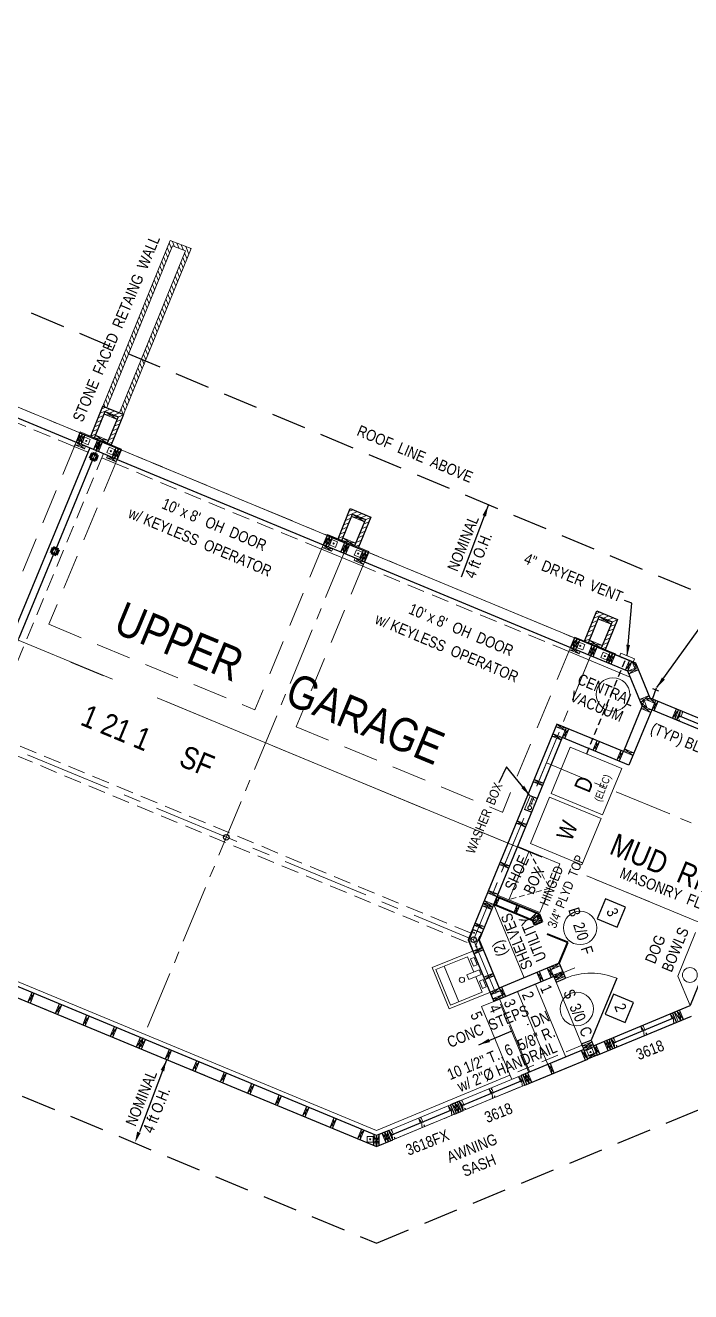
# Model space of a CAD drawing. Header units: inches. Extents: x 2775 to 35798, y 1675 to 10350.
# Drawn here: x 12235 to 12593, y 3777 to 4458 of the extents above; entities that cross this region are included whole.
import ezdxf

# ---------------------------------------------------------------- set-up
doc = ezdxf.new("R2010")
doc.units = ezdxf.units.IN
doc.header["$LTSCALE"] = 0.5
doc.header["$MEASUREMENT"] = 0
doc.linetypes.add('CENTER', pattern=[2, 1.25, -0.25, 0.25, -0.25])
doc.linetypes.add('HIDDEN', pattern=[0.375, 0.25, -0.125])
for name, color, linetype, lineweight in [('APPLIANCES', 7, 'CONTINUOUS', 9), ('BUILT-INS', 6, 'CONTINUOUS', 9), ('CONCRETE', 7, 'CONTINUOUS', 20), ('DOORS', 7, 'CONTINUOUS', 30), ('FOUNDATION', 7, 'CONTINUOUS', 30), ('GRID', 1, 'CENTER', 20), ('INT WALLS', 7, 'CONTINUOUS', 40), ('LAYOUT', 6, 'CONTINUOUS', 9), ('MASONRY', 16, 'HIDDEN', 30), ('MILLWORK', 7, 'CONTINUOUS', 20), ('PLUMBING', 7, 'CONTINUOUS', 20), ('ROOF BEAMS', 3, 'HIDDEN', 30), ('ROOFLINE', 7, 'HIDDEN', 30), ('STAIRS', 7, 'CONTINUOUS', 20), ('WALL FRAMING', 7, 'CONTINUOUS', 30), ('WALLS', 7, 'CONTINUOUS', 30), ('WINDOWS', 5, 'CONTINUOUS', 30)]:
    doc.layers.add(name, color=color, linetype=linetype, lineweight=lineweight)
for name, color, linetype in [('LLFOUND', 7, 'CONTINUOUS'), ('LLMECH_EQUIP', 7, 'CONTINUOUS'), ('LLPLUMBING', 102, 'CONTINUOUS'), ('STEEL', 5, 'CONTINUOUS'), ('TEXT', 7, 'CONTINUOUS')]:
    doc.layers.add(name, color=color, linetype=linetype)
doc.styles.add('ARCHENT', font='technical.ttf', dxfattribs={"height": 6})
doc.styles.add('ARCHENTLTD', font='technical.ttf', dxfattribs={"height": 6})
doc.dimstyles.new('ARCHENTLTD', dxfattribs={"dimtxt": 12, "dimasz": 6, "dimexe": 9, "dimexo": 3, "dimgap": 1, "dimtad": 0, "dimdec": 4, "dimzin": 1, "dimdsep": 46, "dimlunit": 4, "dimtxsty": 'ARCHENT', "dimcen": 6, "dimaunit": 1, "dimadec": 5, "dimazin": 0, "dimtfac": 1, "dimtdec": 4, "dimtofl": 0, "dimtmove": 0, "dimatfit": 3, "dimfxl": 1, "dimfrac": 2, "dimtolj": 1, "dimtzin": 0, "dimarcsym": 0})

msp = doc.modelspace()

# ---------------------------------------------------------------- hatches: boundary and pattern name
at = {"layer": 'MASONRY', "linetype": 'Continuous', "lineweight": 9, "ltscale": 150}
h = msp.add_hatch(dxfattribs=at)
h.set_pattern_fill('ANSI31', color=256, scale=15, angle=67.5, style=0)
h.paths.add_polyline_path([(12314.631, 4339.485), (12321.619, 4336.828), (12297.911, 4278.533), (12300.049, 4277.638), (12324.634, 4338.089), (12313.375, 4342.37), (12288.967, 4282.281), (12291.043, 4281.412)])
h = msp.add_hatch(dxfattribs=at)
h.set_pattern_fill('ANSI31', color=256, scale=15, angle=67.5, style=0)
h.paths.add_polyline_path([(12291.043, 4281.412), (12288.967, 4282.281), (12277.251, 4253.436), (12279.332, 4252.58)])
h.paths.add_polyline_path([(12300.049, 4277.638), (12297.911, 4278.533), (12286.206, 4249.754), (12288.35, 4248.873)])
at = {"layer": 'MASONRY', "lineweight": 9, "ltscale": 75}
h = msp.add_hatch(dxfattribs=at)
h.set_pattern_fill('ANSI31', color=256, scale=15, angle=22.5, style=0)
h.set_pattern_definition([(202.555994, (5325.9972, 16094.8398), (-0.719224, 1.73157207), [])])
h.paths.add_polyline_path([(12272.887, 4236.714), (12270.458, 4236.713), (12277.251, 4253.436), (12288.35, 4248.873), (12281.485, 4232.172), (12279.76, 4233.894), (12285.414, 4247.647), (12278.485, 4250.495)])
h = msp.add_hatch(dxfattribs=at)
h.set_pattern_fill('ANSI31', color=256, scale=15, angle=22.5, style=0)
h.set_pattern_definition([(202.555994, (5459.0248, 16039.7), (-0.719224, 1.73157207), [])])
h.paths.add_polyline_path([(12405.915, 4181.575), (12403.486, 4181.573), (12410.278, 4198.296), (12421.378, 4193.733), (12414.512, 4177.032), (12412.788, 4178.755), (12418.441, 4192.507), (12411.512, 4195.356)])
h = msp.add_hatch(dxfattribs=at)
h.set_pattern_fill('ANSI31', color=256, scale=15, angle=22.5, style=0)
h.set_pattern_definition([(202.555994, (5591.6893, 15984.6607), (-0.719224, 1.73157207), [])])
h.paths.add_polyline_path([(12538.579, 4126.535), (12536.15, 4126.534), (12542.943, 4143.256), (12554.042, 4138.694), (12547.177, 4121.993), (12545.452, 4123.715), (12551.106, 4137.468), (12544.177, 4140.316)])
at = {"layer": 'WALL FRAMING', "lineweight": 9, "ltscale": 150}
for points in [[(12268.596, 4234.684, 1), (12267.971, 4234.684, 1)], [(12281.818, 4229.199, 1), (12281.193, 4229.199, 1)], [(12401.631, 4179.538, 1), (12401.006, 4179.538, 1)], [(12414.846, 4174.061, 1), (12414.221, 4174.061, 1)], [(12534.294, 4124.494, 1), (12533.669, 4124.494, 1)], [(12547.509, 4119.016, 1), (12546.884, 4119.016, 1)], [(12539.343, 3906.371, 1), (12539.585, 3905.795, 1)], [(12421.307, 3859.185, 1), (12420.682, 3859.185, 1)]]:
    msp.add_hatch(color=256, dxfattribs=at).paths.add_polyline_path(points)

# ---------------------------------------------------------------- linework, layer by layer
at = {"layer": 'APPLIANCES', "ltscale": 50}
for p, q in [((12528.536, 4070.101), (12518.252, 4045.137)), ((12556.248, 4058.611), (12545.964, 4033.646)), ((12517.415, 4043.14), (12507.132, 4018.175)), ((12545.128, 4031.65), (12534.844, 4006.685))]:
    msp.add_line(p, q, dxfattribs=at)
at = {"layer": 'APPLIANCES', "linetype": 'Continuous', "lineweight": 20, "ltscale": 40}
msp.add_circle((12551.561, 4098.355), 9, dxfattribs=at)
at = {"layer": 'BUILT-INS', "linetype": 'Continuous', "lineweight": 9, "ltscale": 40}
msp.add_line((12566.506, 4094.22), (12567.31, 4092.178), dxfattribs=at)
at = {"layer": 'BUILT-INS', "linetype": 'Continuous', "ltscale": 10}
for p, q in [((12506.398, 4014.121), (12495.547, 3987.997)), ((12522.989, 4007.263), (12512.182, 3981.12))]:
    msp.add_line(p, q, dxfattribs=at)
at = {"layer": 'BUILT-INS', "linetype": 'Continuous', "lineweight": 9, "ltscale": 25}
for p, q in [((12500.307, 4016.639), (12523.033, 4007.245)), ((12489.501, 3990.496), (12512.226, 3981.102))]:
    msp.add_line(p, q, dxfattribs=at)
at = {"layer": 'BUILT-INS', "linetype": 'HIDDEN', "lineweight": 9, "ltscale": 25}
for p, q in [((12506.398, 4014.121), (12517.585, 3994.192)), ((12517.585, 3994.192), (12495.547, 3987.997))]:
    msp.add_line(p, q, dxfattribs=at)
at = {"layer": 'BUILT-INS', "ltscale": 75}
msp.add_line((12596.013, 3970.297), (12586.514, 3946.888), dxfattribs=at)
at = {"layer": 'BUILT-INS', "linetype": 'Continuous', "lineweight": 9, "ltscale": 0.25}
msp.add_line((12593.051, 3931.083), (12586.514, 3946.888), dxfattribs=at)
at = {"layer": 'BUILT-INS', "ltscale": 50}
msp.add_circle((12592.923, 3947.528), 4, dxfattribs=at)
at = {"layer": 'DOORS', "linetype": 'Continuous', "ltscale": 150}
for p, q in [((12151.889, 4279.906), (12262.743, 4233.957)), ((12284.917, 4224.766), (12395.771, 4178.817)), ((12417.944, 4169.626), (12528.799, 4123.677))]:
    msp.add_line(p, q, dxfattribs=at)
at = {"layer": 'DOORS', "linetype": 'HIDDEN', "lineweight": 9, "ltscale": 150}
for p, q in [((12262.743, 4233.957), (12216.839, 4123.084)), ((12284.917, 4224.766), (12248.193, 4136.068)), ((12395.736, 4178.831), (12359.012, 4090.133)), ((12417.909, 4169.641), (12381.185, 4080.942)), ((12248.193, 4136.068), (12359.012, 4090.133)), ((12528.799, 4123.677), (12492.075, 4034.979)), ((12381.185, 4080.942), (12492.039, 4034.993))]:
    msp.add_line(p, q, dxfattribs=at)
at = {"layer": 'DOORS', "ltscale": 25}
msp.add_line((12553.574, 3945.779), (12539.77, 3912.53), dxfattribs=at)
at = {"layer": 'DOORS', "color": 7, "linetype": 'Continuous', "lineweight": 25, "ltscale": 25, "flags": 128}
for points in [[(12553.79, 3973.196), (12558.317, 3983.95), (12547.562, 3988.476), (12543.036, 3977.722)], [(12558.128, 3922.006), (12562.641, 3932.767), (12551.88, 3937.279), (12547.368, 3926.519)]]:
    msp.add_lwpolyline(points, close=True, dxfattribs=at)
at = {"layer": 'DOORS', "color": 7, "linetype": 'Continuous', "lineweight": 20, "ltscale": 7.5}
for centre in [(12533.891, 3972.841), (12532.097, 3929.277)]:
    msp.add_circle(centre, 9, dxfattribs=at)
at = {"layer": 'DOORS', "lineweight": 9, "ltscale": 75}
msp.add_arc((12539.77, 3912.53), 36, 67.45314, 112.45314, dxfattribs=at)
at = {"layer": 'FOUNDATION', "lineweight": 20, "ltscale": 1.5}
for p, q in [((12279.332, 4252.58), (12314.631, 4339.485)), ((12314.631, 4339.485), (12321.619, 4336.828)), ((12321.619, 4336.828), (12286.206, 4249.754))]:
    msp.add_line(p, q, dxfattribs=at)
at = {"layer": 'FOUNDATION', "lineweight": 20, "ltscale": 50}
for p, q in [((12264.849, 4239.037), (12153.995, 4284.987)), ((12397.877, 4183.898), (12287.023, 4229.847)), ((12530.906, 4128.761), (12420.05, 4174.707))]:
    msp.add_line(p, q, dxfattribs=at)
at = {"layer": 'FOUNDATION', "linetype": 'HIDDEN', "lineweight": 9, "ltscale": 75}
for p, q in [((12261.786, 4231.647), (12150.932, 4277.596)), ((12277.525, 4227.828), (12188.344, 4012.676)), ((12394.814, 4176.507), (12283.959, 4222.456)), ((12527.841, 4121.367), (12416.987, 4167.316)), ((12534.965, 3909.747), (12496.135, 3893.674))]:
    msp.add_line(p, q, dxfattribs=at)
at = {"layer": 'FOUNDATION', "ltscale": 50}
msp.add_line((12270.134, 4230.891), (12179.681, 4012.67), dxfattribs=at)
at = {"layer": 'FOUNDATION', "lineweight": 20, "ltscale": 75}
for p, q in [((12262.743, 4233.957), (12261.786, 4231.647)), ((12262.743, 4233.956), (12261.786, 4231.646)), ((12261.786, 4231.647), (12269.178, 4228.583)), ((12267.824, 4231.85), (12267.25, 4230.464)), ((12283.959, 4222.456), (12276.568, 4225.52)), ((12284.868, 4224.786), (12283.911, 4222.476)), ((12284.917, 4224.766), (12283.959, 4222.456)), ((12395.771, 4178.817), (12394.814, 4176.507)), ((12394.814, 4176.507), (12416.987, 4167.316)), ((12417.944, 4169.626), (12416.987, 4167.316)), ((12528.799, 4123.677), (12527.841, 4121.367)), ((12527.841, 4121.367), (12560.88, 4107.668)), ((12424.336, 3863.954), (12207.754, 3953.728)), ((12496.135, 3893.674), (12424.336, 3863.954))]:
    msp.add_line(p, q, dxfattribs=at)
at = {"layer": 'FOUNDATION', "color": 7, "linetype": 'Continuous', "lineweight": 9, "ltscale": 25}
msp.add_solid([(12297.518, 3862.597), (12294.433, 3857.355), (12295.651, 3863.314)], dxfattribs=at)
at = {"layer": 'GRID', "ltscale": 50}
for p, q in [((12563.928, 4115.071), (12113.349, 4301.836)), ((12298.107, 4225.253), (12287.021, 4229.849)), ((12309.194, 4220.658), (12298.107, 4225.253)), ((12674.481, 3995.888), (12515.801, 4061.567)), ((12476.628, 3966.47), (12506.23, 3895.147)), ((12530.989, 3951.368), (12489.95, 3934.372)), ((12424.335, 3855.296), (12207.76, 3945.066)), ((12593.712, 3925.406), (12424.335, 3855.296))]:
    msp.add_line(p, q, dxfattribs=at)
at = {"layer": 'GRID', "ltscale": 75}
for p, q in [((12273.831, 4229.362), (12145.201, 3919.037)), ((11890.268, 4209.499), (12476.628, 3966.471))]:
    msp.add_line(p, q, dxfattribs=at)
at = {"layer": 'GRID', "linetype": 'CENTER', "lineweight": 20, "ltscale": 50}
for p, q in [((12275.936, 4234.441), (12273.83, 4229.36)), ((12408.964, 4179.303), (12296.608, 3908.239))]:
    msp.add_line(p, q, dxfattribs=at)
at = {"layer": 'GRID', "linetype": 'CENTER', "lineweight": 9, "ltscale": 50}
for p, q in [((12541.647, 4124.308), (12476.628, 3966.47)), ((12541.626, 4124.258), (12476.628, 3966.471))]:
    msp.add_line(p, q, dxfattribs=at)
at = {"layer": 'INT WALLS', "ltscale": 75}
for p, q in [((12508.352, 3976.772), (12487.401, 3985.403)), ((12511.797, 3980.22), (12489.115, 3989.564)), ((12527.277, 3964.966), (12516.191, 3969.561)), ((12522.682, 3953.881), (12527.277, 3964.966))]:
    msp.add_line(p, q, dxfattribs=at)
at = {"layer": 'INT WALLS', "linetype": 'Continuous', "ltscale": 25}
for p, q in [((12508.352, 3976.772), (12509.357, 3974.34)), ((12511.797, 3980.22), (12513.515, 3976.061))]:
    msp.add_line(p, q, dxfattribs=at)
at = {"layer": 'INT WALLS', "ltscale": 50}
msp.add_line((12513.515, 3976.061), (12509.357, 3974.34), dxfattribs=at)
at = {"layer": 'LAYOUT', "color": 6, "linetype": 'CENTER', "lineweight": 5, "ltscale": 250}
for p, q in [((12975.246, 3819.593), (11433.025, 4458.121)), ((14529.67, 3176.013), (12259.807, 4115.808))]:
    msp.add_line(p, q, dxfattribs=at)
at = {"layer": 'LLFOUND', "color": 5, "linetype": 'Continuous'}
for p, q in [((12476.288, 3972.06), (12473.95, 3966.48)), ((12476.281, 3972.044), (12480.88, 3970.164)), ((12480.88, 3970.164), (12479.325, 3966.426)), ((12476.449, 3960.414), (12473.95, 3966.48)), ((12481.026, 3962.3), (12479.325, 3966.426)), ((12476.449, 3960.414), (12481.026, 3962.3))]:
    msp.add_line(p, q, dxfattribs=at)
at = {"layer": 'LLFOUND', "color": 5, "linetype": 'Continuous', "const_width": 0.5}
for points in [[(12476.948, 3969.972, -1), (12476.757, 3970.434, -1)], [(12478.259, 3962.512, -1), (12478.068, 3962.974, -1)]]:
    msp.add_lwpolyline(points, format="xyb", close=True, dxfattribs=at)
at = {"layer": 'LLMECH_EQUIP', "linetype": 'Continuous', "lineweight": 20, "ltscale": 25}
for p, q in [((12554.993, 4118.761), (12555.723, 4120.528)), ((12563.116, 4117.472), (12555.723, 4120.528)), ((12562.386, 4115.705), (12563.116, 4117.472))]:
    msp.add_line(p, q, dxfattribs=at)
at = {"layer": 'LLMECH_EQUIP', "linetype": 'HIDDEN', "ltscale": 30}
msp.add_line((12537.416, 4066.419), (12558.419, 4117.281), dxfattribs=at)
at = {"layer": 'LLPLUMBING', "color": 5, "linetype": 'Continuous', "lineweight": 30, "ltscale": 25}
for p, q in [((12572.776, 4095.865), (12574.983, 4101.928)), ((12576.158, 4100.136), (12573.084, 4101.436))]:
    msp.add_line(p, q, dxfattribs=at)
at = {"layer": 'LLPLUMBING', "color": 5, "linetype": 'Continuous', "lineweight": 20, "ltscale": 175}
msp.add_line((12507.039, 4043.934), (12504.034, 4036.512), dxfattribs=at)
at = {"layer": 'LLPLUMBING', "color": 5, "linetype": 'Continuous', "lineweight": 9, "ltscale": 175}
for p, q in [((12508.663, 4039.43), (12506.809, 4040.178)), ((12508.111, 4040.731), (12507.362, 4038.877)), ((12509.511, 4041.587), (12507.657, 4042.336)), ((12508.958, 4042.889), (12508.209, 4041.034))]:
    msp.add_line(p, q, dxfattribs=at)
at = {"layer": 'LLPLUMBING', "color": 5, "linetype": 'Continuous', "ltscale": 175}
for p, q in [((12510.789, 4042.384), (12507.039, 4043.934)), ((12507.733, 4034.991), (12504.036, 4036.519))]:
    msp.add_line(p, q, dxfattribs=at)
at = {"layer": 'LLPLUMBING', "color": 5, "linetype": 'Continuous', "lineweight": 9, "ltscale": 175}
msp.add_circle((12506.764, 4037.471), 1, dxfattribs=at)
at = {"layer": 'MASONRY', "linetype": 'Continuous', "lineweight": 20, "ltscale": 1.5}
for p, q in [((12277.251, 4253.436), (12313.375, 4342.37)), ((12324.634, 4338.089), (12288.35, 4248.873)), ((12313.375, 4342.37), (12324.634, 4338.089))]:
    msp.add_line(p, q, dxfattribs=at)
at = {"layer": 'MASONRY', "linetype": 'Continuous', "lineweight": 30, "ltscale": 1.5}
for p, q in [((12270.646, 4237.175), (12277.251, 4253.436)), ((12277.251, 4253.436), (12288.35, 4248.873)), ((12288.35, 4248.873), (12281.664, 4232.608)), ((12403.674, 4182.036), (12410.278, 4198.296)), ((12410.278, 4198.296), (12421.378, 4193.733)), ((12421.378, 4193.733), (12414.692, 4177.469)), ((12536.336, 4126.992), (12542.943, 4143.257)), ((12542.943, 4143.256), (12554.042, 4138.694)), ((12554.042, 4138.694), (12547.355, 4122.425))]:
    msp.add_line(p, q, dxfattribs=at)
at = {"layer": 'MILLWORK', "ltscale": 75}
for p, q in [((12556.248, 4058.611), (12528.536, 4070.101)), ((12545.964, 4033.646), (12518.252, 4045.137)), ((12545.128, 4031.65), (12517.415, 4043.14)), ((12534.844, 4006.685), (12507.132, 4018.175))]:
    msp.add_line(p, q, dxfattribs=at)
at = {"layer": 'MILLWORK', "ltscale": 50}
msp.add_line((12487.401, 3985.403), (12503.739, 3946.04), dxfattribs=at)
at = {"layer": 'PLUMBING', "linetype": 'Continuous', "lineweight": 9, "ltscale": 0.25}
for p, q in [((12557.204, 4067.713), (12537.376, 4075.918)), ((12454.335, 3951.537), (12476.614, 3960.588)), ((12456.34, 3950.448), (12473.362, 3957.363)), ((12473.362, 3957.363), (12476.714, 3949.113)), ((12463.386, 3929.258), (12454.335, 3951.537)), ((12464.101, 3931.344), (12456.34, 3950.448)), ((12468.601, 3933.172), (12460.84, 3952.276)), ((12477.756, 3946.549), (12481.123, 3938.259)), ((12463.386, 3929.258), (12485.665, 3938.309)), ((12481.123, 3938.259), (12464.101, 3931.344))]:
    msp.add_line(p, q, dxfattribs=at)
at = {"layer": 'PLUMBING', "lineweight": 9, "ltscale": 12}
for points in [[(12474.908, 3956.208), (12476.897, 3957.016), (12478.514, 3953.037), (12476.524, 3952.229)], [(12472.96, 3947.691), (12479.591, 3950.385), (12480.669, 3947.733), (12474.038, 3945.039)], [(12479.757, 3944.272), (12481.746, 3945.08), (12483.362, 3941.102), (12481.373, 3940.294)]]:
    msp.add_lwpolyline(points, close=True, dxfattribs=at)
at = {"layer": 'PLUMBING', "linetype": 'Continuous', "lineweight": 9, "ltscale": 0.25}
msp.add_circle((12470.317, 3944.941), 1.431, dxfattribs=at)
at = {"layer": 'ROOF BEAMS', "lineweight": 20, "ltscale": 75}
for p, q in [((12076.822, 4135.155), (12479.756, 3968.157)), ((12074.723, 4130.071), (12477.651, 3963.076)), ((12479.756, 3968.157), (12477.647, 3963.066))]:
    msp.add_line(p, q, dxfattribs=at)
at = {"layer": 'ROOFLINE', "linetype": 'HIDDEN', "ltscale": 150}
for p, q in [((12593.363, 4154.73), (12115.854, 4354.821)), ((12207.795, 3893.091), (12424.317, 3803.342)), ((12424.317, 3803.342), (12597.86, 3875.143))]:
    msp.add_line(p, q, dxfattribs=at)
at = {"layer": 'STAIRS', "color": 7, "linetype": 'Continuous', "ltscale": 25}
for p, q in [((12509.976, 3942.657), (12526.202, 3903.394)), ((12500.272, 3938.646), (12516.5, 3899.379)), ((12480.864, 3930.626), (12497.096, 3891.347)), ((12490.571, 3934.63), (12506.798, 3895.363))]:
    msp.add_line(p, q, dxfattribs=at)
at = {"layer": 'STAIRS', "color": 7, "lineweight": 20, "ltscale": 75}
msp.add_line((12520.943, 3943.688), (12534.713, 3910.426), dxfattribs=at)
at = {"layer": 'STAIRS', "color": 7, "linetype": 'Continuous', "ltscale": 50}
msp.add_line((12487.408, 3933.324), (12480.864, 3930.626), dxfattribs=at)
at = {"layer": 'STEEL', "color": 5, "lineweight": 25, "ltscale": 150}
for p, q in [((12252.006, 4176.711), (12271.816, 4224.746)), ((12232.181, 4128.882), (12250.858, 4173.939))]:
    msp.add_line(p, q, dxfattribs=at)
at = {"layer": 'STEEL', "linetype": 'Continuous', "lineweight": 60, "ltscale": 90}
for p, q in [((12271.549, 4228.09), (12270.425, 4225.308)), ((12271.549, 4228.09), (12270.425, 4225.308)), ((12270.425, 4225.308), (12273.207, 4224.184)), ((12270.425, 4225.308), (12273.207, 4224.184)), ((12274.33, 4226.966), (12271.549, 4228.09)), ((12274.33, 4226.966), (12271.549, 4228.09)), ((12273.207, 4224.184), (12274.33, 4226.966)), ((12273.207, 4224.184), (12274.33, 4226.966)), ((12250.463, 4177.334), (12249.339, 4174.553)), ((12250.463, 4177.334), (12249.339, 4174.553)), ((12249.339, 4174.553), (12252.12, 4173.429)), ((12249.339, 4174.553), (12252.12, 4173.429)), ((12253.244, 4176.211), (12250.463, 4177.334)), ((12253.244, 4176.211), (12250.463, 4177.334)), ((12252.12, 4173.429), (12253.244, 4176.211)), ((12252.12, 4173.429), (12253.244, 4176.211))]:
    msp.add_line(p, q, dxfattribs=at)
at = {"layer": 'STEEL', "lineweight": 30, "ltscale": 75}
for centre in [(12343.582, 4021.568), (12476.628, 3966.47)]:
    msp.add_circle(centre, 1.5, dxfattribs=at)
at = {"layer": 'WALL FRAMING', "lineweight": 20, "ltscale": 1.5}
for p, q in [((12277.914, 4249.107), (12284.843, 4246.259)), ((12273.223, 4237.747), (12280.151, 4234.898)), ((12410.942, 4193.968), (12417.871, 4191.12)), ((12406.251, 4182.608), (12413.179, 4179.759)), ((12543.605, 4138.924), (12550.533, 4136.076)), ((12538.913, 4127.563), (12545.842, 4124.715))]:
    msp.add_line(p, q, dxfattribs=at)
at = {"layer": 'WALL FRAMING', "lineweight": 9, "ltscale": 150}
for p, q in [((12277.92, 4249.105), (12285.413, 4247.646)), ((12284.843, 4246.259), (12278.484, 4250.494)), ((12266.235, 4238.462), (12262.743, 4233.956)), ((12264.849, 4239.036), (12264.129, 4233.381)), ((12264.129, 4233.381), (12267.62, 4237.888)), ((12265.514, 4232.807), (12266.235, 4238.462)), ((12280.151, 4234.898), (12272.652, 4236.359)), ((12273.228, 4237.744), (12279.581, 4233.511)), ((12274.242, 4235.275), (12273.525, 4229.619)), ((12262.169, 4232.57), (12267.824, 4231.85)), ((12262.743, 4233.956), (12267.25, 4230.464)), ((12272.139, 4230.193), (12275.628, 4234.701)), ((12273.522, 4229.467), (12277.011, 4233.975)), ((12275.625, 4234.549), (12274.908, 4228.894)), ((12285.637, 4230.42), (12282.145, 4225.914)), ((12284.251, 4230.994), (12283.531, 4225.339)), ((12283.531, 4225.339), (12287.022, 4229.846)), ((12284.916, 4224.765), (12285.637, 4230.42)), ((12279.213, 4225.506), (12284.868, 4224.786)), ((12279.787, 4226.892), (12284.294, 4223.4)), ((12417.871, 4191.12), (12411.512, 4195.356)), ((12410.948, 4193.966), (12418.441, 4192.507)), ((12399.263, 4183.323), (12395.771, 4178.817)), ((12397.877, 4183.898), (12397.157, 4178.242)), ((12397.157, 4178.242), (12400.648, 4182.749)), ((12398.542, 4177.668), (12399.263, 4183.323)), ((12413.179, 4179.759), (12405.68, 4181.22)), ((12406.256, 4182.605), (12412.609, 4178.372)), ((12400.803, 4176.731), (12395.148, 4177.451)), ((12400.229, 4175.345), (12395.723, 4178.837)), ((12405.052, 4174.927), (12408.542, 4179.436)), ((12407.156, 4180.009), (12406.438, 4174.354)), ((12406.546, 4174.492), (12410.036, 4179)), ((12408.65, 4179.574), (12407.932, 4173.918)), ((12418.665, 4175.281), (12415.173, 4170.775)), ((12417.279, 4175.855), (12416.559, 4170.2)), ((12416.559, 4170.2), (12420.05, 4174.707)), ((12417.944, 4169.626), (12418.665, 4175.281)), ((12412.289, 4170.346), (12417.944, 4169.626)), ((12412.863, 4171.732), (12417.37, 4168.24)), ((12550.533, 4136.076), (12544.175, 4140.311)), ((12543.61, 4138.922), (12551.104, 4137.463)), ((12528.779, 4123.629), (12532.282, 4128.187)), ((12530.885, 4128.71), (12530.165, 4123.055)), ((12530.165, 4123.055), (12533.674, 4127.599)), ((12531.55, 4122.481), (12532.282, 4128.187)), ((12545.842, 4124.715), (12538.343, 4126.176)), ((12538.919, 4127.561), (12545.271, 4123.328)), ((12533.879, 4121.571), (12528.224, 4122.291)), ((12533.305, 4120.185), (12528.799, 4123.677)), ((12538.168, 4119.771), (12541.657, 4124.279)), ((12540.272, 4124.852), (12539.554, 4119.197)), ((12539.581, 4119.197), (12543.07, 4123.705)), ((12541.684, 4124.278), (12540.967, 4118.623)), ((12551.327, 4120.237), (12547.835, 4115.73)), ((12549.941, 4120.811), (12549.221, 4115.156)), ((12549.221, 4115.156), (12552.713, 4119.662)), ((12550.607, 4114.582), (12551.327, 4120.237)), ((12558.207, 4111.415), (12561.696, 4115.923)), ((12560.31, 4116.497), (12559.593, 4110.841)), ((12560.188, 4109.5), (12564.691, 4112.996)), ((12564.69, 4112.997), (12561.845, 4115.934)), ((12563.807, 4115.12), (12563.305, 4112.421)), ((12565.266, 4111.611), (12559.612, 4110.886)), ((12571.571, 4096.363), (12565.917, 4095.638)), ((12566.493, 4094.253), (12570.996, 4097.749)), ((12566.506, 4094.22), (12569.974, 4091.075)), ((12567.31, 4092.178), (12571.807, 4088.692)), ((12567.348, 4092.179), (12568.408, 4095.049)), ((12569.669, 4095.535), (12574.527, 4095.141)), ((12573.956, 4093.762), (12571.571, 4096.363)), ((12575.913, 4094.568), (12572.424, 4090.06)), ((12573.81, 4089.487), (12574.527, 4095.141)), ((12572.383, 4090.077), (12566.736, 4090.792)), ((12586.887, 4089.985), (12583.398, 4085.478)), ((12584.784, 4084.904), (12585.501, 4090.559)), ((12526.483, 4080.282), (12520.836, 4080.996)), ((12521.41, 4082.382), (12525.907, 4078.897)), ((12524.308, 4075.214), (12527.806, 4079.745)), ((12526.421, 4080.318), (12525.693, 4074.64)), ((12524.407, 4075.173), (12518.76, 4075.888)), ((12519.334, 4077.273), (12523.831, 4073.788)), ((12544.283, 4072.884), (12540.795, 4068.377)), ((12542.18, 4067.804), (12542.897, 4073.458)), ((12557.204, 4067.713), (12553.715, 4063.205)), ((12555.101, 4062.632), (12555.818, 4068.286)), ((12562.851, 4066.998), (12557.204, 4067.713)), ((12557.777, 4069.098), (12562.275, 4065.613)), ((12514.352, 4050.617), (12508.705, 4051.332)), ((12509.279, 4052.718), (12513.776, 4049.232)), ((12505.169, 4028.357), (12499.522, 4029.071)), ((12500.096, 4030.457), (12504.593, 4026.972)), ((12495.989, 4006.274), (12490.342, 4006.988)), ((12490.916, 4008.374), (12495.413, 4004.889)), ((12489.746, 3990.917), (12484.099, 3991.632)), ((12484.673, 3993.018), (12489.17, 3989.533)), ((12486.802, 3984.036), (12481.155, 3984.75)), ((12481.729, 3986.136), (12486.226, 3982.651)), ((12487.401, 3985.403), (12481.754, 3986.117)), ((12482.328, 3987.503), (12486.825, 3984.018)), ((12487.426, 3985.402), (12490.533, 3988.986)), ((12489.147, 3989.559), (12488.812, 3984.828)), ((12498.167, 3980.969), (12501.274, 3984.553)), ((12499.888, 3985.127), (12499.553, 3980.395)), ((12513.133, 3976.986), (12508.403, 3976.652)), ((12508.975, 3975.265), (12512.56, 3978.372)), ((12482.343, 3973.526), (12476.696, 3974.241)), ((12477.27, 3975.627), (12481.767, 3972.141)), ((12482.157, 3961.012), (12476.502, 3960.295)), ((12477.024, 3959.029), (12481.531, 3962.517)), ((12512.792, 3943.858), (12512.082, 3949.485)), ((12516.202, 3951.162), (12519.694, 3946.659)), ((12523.246, 3952.491), (12517.591, 3951.775)), ((12518.308, 3946.084), (12517.598, 3951.71)), ((12518.165, 3950.389), (12522.673, 3953.877)), ((12519.979, 3946.005), (12524.487, 3949.494)), ((12487.911, 3947.082), (12482.256, 3946.366)), ((12482.777, 3945.099), (12487.285, 3948.587)), ((12510.686, 3948.936), (12514.177, 3944.433)), ((12525.061, 3948.108), (12519.406, 3947.391)), ((12525.633, 3946.723), (12519.978, 3946.007)), ((12520.552, 3944.621), (12525.059, 3948.109)), ((12236.79, 3933.034), (12240.28, 3937.542)), ((12238.894, 3938.116), (12238.176, 3932.46)), ((12491.033, 3938.946), (12485.378, 3938.23)), ((12485.9, 3936.963), (12490.408, 3940.452)), ((12492.463, 3935.492), (12486.808, 3934.776)), ((12487.381, 3933.39), (12491.889, 3936.878)), ((12490.395, 3940.475), (12493.886, 3935.972)), ((12492.501, 3935.397), (12491.791, 3941.024)), ((12251.571, 3926.907), (12255.06, 3931.416)), ((12253.674, 3931.989), (12252.957, 3926.334)), ((12588.057, 3923.106), (12587.34, 3928.761)), ((12266.351, 3920.781), (12269.841, 3925.289)), ((12268.455, 3925.863), (12267.737, 3920.207)), ((12584.571, 3927.607), (12588.06, 3923.099)), ((12585.954, 3928.187), (12589.443, 3923.68)), ((12281.132, 3914.655), (12284.621, 3919.163)), ((12283.235, 3919.736), (12282.518, 3914.081)), ((12295.16, 3908.825), (12298.649, 3913.334)), ((12297.263, 3913.907), (12296.546, 3908.252)), ((12296.591, 3908.165), (12300.08, 3912.673)), ((12298.694, 3913.247), (12297.977, 3907.591)), ((12540.722, 3910.219), (12535.067, 3909.502)), ((12535.641, 3908.116), (12540.149, 3911.605)), ((12541.296, 3908.833), (12535.641, 3908.116)), ((12536.214, 3906.73), (12540.722, 3910.219)), ((12540.989, 3909.575), (12544.478, 3905.068)), ((12543.092, 3904.494), (12542.375, 3910.149)), ((12546.686, 3911.932), (12550.175, 3907.425)), ((12549.458, 3913.079), (12548.072, 3912.506)), ((12548.789, 3906.851), (12548.072, 3912.506)), ((12548.072, 3912.506), (12551.561, 3907.998)), ((12550.175, 3907.425), (12549.458, 3913.079)), ((12310.693, 3902.402), (12314.183, 3906.91)), ((12312.797, 3907.484), (12312.079, 3901.828)), ((12327.577, 3901.357), (12326.86, 3895.702)), ((12534.534, 3906.865), (12538.024, 3902.358)), ((12536.638, 3901.784), (12535.92, 3907.439)), ((12543.076, 3904.522), (12537.421, 3903.806)), ((12537.995, 3902.42), (12542.503, 3905.908)), ((12325.474, 3896.275), (12328.963, 3900.783)), ((12340.255, 3890.149), (12343.744, 3894.657)), ((12342.358, 3895.231), (12341.641, 3889.575)), ((12506.527, 3889.318), (12505.81, 3894.973)), ((12516.486, 3899.397), (12519.977, 3894.894)), ((12518.592, 3894.319), (12517.882, 3899.946)), ((12355.035, 3884.022), (12358.525, 3888.531)), ((12357.139, 3889.104), (12356.421, 3883.449)), ((12503.038, 3893.825), (12506.527, 3889.318)), ((12505.141, 3888.744), (12504.424, 3894.399)), ((12504.424, 3894.399), (12507.913, 3889.892)), ((12369.816, 3877.896), (12373.305, 3882.404)), ((12371.919, 3882.978), (12371.202, 3877.322)), ((12384.597, 3871.769), (12388.086, 3876.278)), ((12386.7, 3876.851), (12385.982, 3871.196)), ((12465.157, 3878.139), (12468.647, 3873.631)), ((12466.541, 3878.719), (12470.03, 3874.211)), ((12467.261, 3873.058), (12466.543, 3878.712)), ((12468.644, 3873.638), (12467.927, 3879.292)), ((12399.377, 3865.643), (12402.867, 3870.151)), ((12401.481, 3870.725), (12400.763, 3865.069)), ((12414.158, 3859.517), (12417.647, 3864.025)), ((12416.261, 3864.599), (12415.544, 3858.943)), ((12422.836, 3855.923), (12424.348, 3861.244)), ((12424.335, 3855.296), (12422.85, 3861.865)), ((12425.85, 3861.864), (12424.335, 3855.296)), ((12424.348, 3861.244), (12425.836, 3855.916)), ((12427.272, 3862.464), (12430.761, 3857.956)), ((12430.044, 3863.611), (12428.658, 3863.038)), ((12429.375, 3857.383), (12428.658, 3863.038)), ((12428.658, 3863.038), (12432.147, 3858.53)), ((12430.761, 3857.956), (12430.044, 3863.611))]:
    msp.add_line(p, q, dxfattribs=at)
at = {"layer": 'WALL FRAMING', "lineweight": 20, "ltscale": 75}
for p, q in [((12266.235, 4238.462), (12264.129, 4233.381)), ((12265.041, 4239.498), (12287.214, 4230.308)), ((12267.62, 4237.888), (12265.514, 4232.807)), ((12274.245, 4235.282), (12272.139, 4230.193)), ((12262.169, 4232.57), (12267.25, 4230.464)), ((12275.628, 4234.556), (12273.522, 4229.467)), ((12275.631, 4234.708), (12273.525, 4229.619)), ((12277.014, 4233.982), (12274.908, 4228.894)), ((12284.251, 4230.994), (12282.145, 4225.914)), ((12285.637, 4230.42), (12283.531, 4225.339)), ((12279.213, 4225.506), (12284.294, 4223.4)), ((12399.263, 4183.323), (12397.157, 4178.242)), ((12398.068, 4184.359), (12420.242, 4175.169)), ((12400.648, 4182.749), (12398.542, 4177.668)), ((12400.229, 4175.345), (12395.148, 4177.451)), ((12407.158, 4180.016), (12405.052, 4174.927)), ((12408.544, 4179.442), (12406.438, 4174.354)), ((12408.652, 4179.58), (12406.546, 4174.492)), ((12410.038, 4179.007), (12407.932, 4173.918)), ((12417.279, 4175.855), (12415.173, 4170.775)), ((12418.665, 4175.281), (12416.559, 4170.2)), ((12412.289, 4170.346), (12417.37, 4168.24)), ((12532.282, 4128.187), (12530.165, 4123.055)), ((12531.076, 4129.172), (12552.904, 4120.124)), ((12533.674, 4127.599), (12531.55, 4122.481)), ((12533.305, 4120.185), (12528.224, 4122.291)), ((12540.274, 4124.859), (12538.168, 4119.771)), ((12541.631, 4124.203), (12539.525, 4119.114)), ((12541.717, 4124.367), (12539.611, 4119.279)), ((12543.073, 4123.711), (12540.967, 4118.623)), ((12549.941, 4120.811), (12547.835, 4115.73)), ((12551.327, 4120.237), (12549.221, 4115.156)), ((12552.71, 4119.656), (12550.604, 4114.567)), ((12560.313, 4116.503), (12558.207, 4111.415)), ((12561.699, 4115.93), (12559.593, 4110.841)), ((12559.611, 4110.885), (12564.69, 4112.996)), ((12563.305, 4112.42), (12561.845, 4115.934)), ((12564.69, 4112.996), (12563.807, 4115.12)), ((12560.187, 4109.5), (12565.266, 4111.611)), ((12565.916, 4095.638), (12570.995, 4097.748)), ((12566.492, 4094.253), (12571.571, 4096.363)), ((12572.424, 4090.06), (12574.527, 4095.141)), ((12573.81, 4089.487), (12575.913, 4094.568)), ((12583.398, 4085.478), (12585.501, 4090.559)), ((12584.784, 4084.904), (12586.887, 4089.985)), ((12526.423, 4080.325), (12524.308, 4075.214)), ((12527.809, 4079.751), (12525.693, 4074.64)), ((12540.795, 4068.377), (12542.897, 4073.458)), ((12542.18, 4067.804), (12544.283, 4072.884)), ((12553.715, 4063.205), (12555.818, 4068.286)), ((12555.101, 4062.632), (12557.204, 4067.713)), ((12518.698, 4061.378), (12516.647, 4056.423)), ((12490.464, 3989.03), (12488.74, 3984.865)), ((12499.888, 3985.126), (12498.164, 3980.961)), ((12501.205, 3984.597), (12499.481, 3980.433)), ((12512.56, 3978.372), (12508.402, 3976.651)), ((12513.133, 3976.986), (12508.975, 3975.265)), ((12476.449, 3960.414), (12481.531, 3962.517)), ((12477.048, 3958.969), (12482.13, 3961.072)), ((12517.591, 3951.774), (12522.673, 3953.877)), ((12518.163, 3950.39), (12523.245, 3952.492)), ((12519.405, 3947.391), (12524.487, 3949.494)), ((12482.203, 3946.485), (12487.285, 3948.587)), ((12482.801, 3945.039), (12487.884, 3947.142)), ((12519.977, 3946.006), (12525.059, 3948.109)), ((12520.551, 3944.62), (12525.633, 3946.723)), ((12238.896, 3938.122), (12236.79, 3933.034)), ((12240.282, 3937.549), (12238.176, 3932.46)), ((12485.325, 3938.349), (12490.408, 3940.452)), ((12485.924, 3936.903), (12491.006, 3939.006)), ((12486.807, 3934.775), (12491.889, 3936.878)), ((12487.405, 3933.33), (12492.488, 3935.432)), ((12253.677, 3931.996), (12251.571, 3926.907)), ((12255.063, 3931.422), (12252.957, 3926.334)), ((12589.444, 3923.678), (12587.34, 3928.76)), ((12268.458, 3925.87), (12266.351, 3920.781)), ((12269.844, 3925.296), (12267.737, 3920.207)), ((12586.672, 3922.53), (12584.568, 3927.613)), ((12588.058, 3923.104), (12585.954, 3928.186)), ((12283.238, 3919.743), (12281.132, 3914.655)), ((12284.624, 3919.169), (12282.518, 3914.081)), ((12297.266, 3913.914), (12295.16, 3908.825)), ((12298.652, 3913.34), (12296.546, 3908.252)), ((12298.697, 3913.254), (12296.591, 3908.165)), ((12300.083, 3912.68), (12297.977, 3907.591)), ((12535.065, 3909.504), (12540.152, 3911.606)), ((12535.638, 3908.118), (12540.725, 3910.22)), ((12536.211, 3906.732), (12541.298, 3908.834)), ((12544.478, 3905.066), (12542.375, 3910.149)), ((12548.789, 3906.849), (12546.686, 3911.932)), ((12550.175, 3907.423), (12548.072, 3912.506)), ((12551.561, 3907.997), (12549.458, 3913.079)), ((12312.8, 3907.49), (12310.693, 3902.402)), ((12314.185, 3906.917), (12312.079, 3901.828)), ((12327.58, 3901.364), (12325.474, 3896.275)), ((12536.639, 3901.78), (12534.535, 3906.863)), ((12537.419, 3903.807), (12542.506, 3905.909)), ((12537.992, 3902.421), (12543.079, 3904.523)), ((12328.966, 3900.79), (12326.86, 3895.702)), ((12342.361, 3895.237), (12340.255, 3890.149)), ((12343.747, 3894.664), (12341.641, 3889.575)), ((12507.914, 3889.89), (12505.81, 3894.973)), ((12357.141, 3889.111), (12355.035, 3884.022)), ((12358.527, 3888.537), (12356.421, 3883.449)), ((12505.142, 3888.743), (12503.038, 3893.825)), ((12506.528, 3889.316), (12504.424, 3894.399)), ((12371.922, 3882.984), (12369.816, 3877.896)), ((12373.308, 3882.411), (12371.202, 3877.322)), ((12386.703, 3876.858), (12384.597, 3871.769)), ((12388.089, 3876.284), (12385.982, 3871.196)), ((12467.259, 3873.062), (12465.155, 3878.145)), ((12468.645, 3873.636), (12466.541, 3878.718)), ((12470.031, 3874.209), (12467.927, 3879.292)), ((12401.483, 3870.732), (12399.377, 3865.643)), ((12402.869, 3870.158), (12400.763, 3865.069)), ((12416.264, 3864.605), (12414.158, 3859.517)), ((12417.65, 3864.031), (12415.544, 3858.943)), ((12429.376, 3857.381), (12427.272, 3862.464)), ((12430.762, 3857.955), (12428.658, 3863.038)), ((12432.148, 3858.529), (12430.044, 3863.611))]:
    msp.add_line(p, q, dxfattribs=at)
at = {"layer": 'WALL FRAMING', "lineweight": 20, "ltscale": 150}
for p, q in [((12265.041, 4239.498), (12264.849, 4239.037)), ((12262.169, 4232.57), (12262.743, 4233.956)), ((12287.214, 4230.308), (12287.023, 4229.847)), ((12279.213, 4225.506), (12279.787, 4226.892)), ((12398.068, 4184.359), (12397.877, 4183.899)), ((12400.229, 4175.345), (12400.803, 4176.731)), ((12420.242, 4175.169), (12420.051, 4174.708)), ((12412.289, 4170.346), (12412.863, 4171.732)), ((12531.078, 4129.177), (12530.887, 4128.716)), ((12533.305, 4120.185), (12533.879, 4121.571)), ((12552.904, 4120.124), (12552.713, 4119.664)), ((12422.836, 3855.923), (12422.85, 3861.871)), ((12424.335, 3855.296), (12424.348, 3861.244)), ((12425.836, 3855.916), (12425.85, 3861.864))]:
    msp.add_line(p, q, dxfattribs=at)
at = {"layer": 'WALL FRAMING', "color": 9, "linetype": 'Continuous', "lineweight": 5, "ltscale": 150}
for p, q in [((12266.182, 4233.86), (12267.38, 4236.747)), ((12270.399, 4235.494), (12267.178, 4236.828)), ((12269.242, 4232.591), (12270.399, 4235.494)), ((12269.242, 4232.591), (12265.985, 4233.942)), ((12279.357, 4228.398), (12280.594, 4231.268)), ((12279.357, 4228.398), (12282.616, 4227.049)), ((12280.594, 4231.268), (12283.814, 4229.933)), ((12282.418, 4227.131), (12283.614, 4230.018)), ((12399.21, 4178.721), (12400.408, 4181.608)), ((12403.427, 4180.355), (12400.206, 4181.69)), ((12402.27, 4177.452), (12399.013, 4178.803)), ((12402.27, 4177.452), (12403.427, 4180.355)), ((12412.385, 4173.259), (12413.622, 4176.129)), ((12413.622, 4176.129), (12416.842, 4174.794)), ((12415.446, 4171.992), (12416.642, 4174.879)), ((12412.385, 4173.259), (12415.644, 4171.91)), ((12532.218, 4123.534), (12533.416, 4126.42)), ((12536.435, 4125.168), (12533.214, 4126.502)), ((12535.278, 4122.264), (12532.021, 4123.616)), ((12535.278, 4122.264), (12536.435, 4125.168)), ((12545.048, 4118.215), (12546.284, 4121.085)), ((12546.284, 4121.085), (12549.505, 4119.749)), ((12548.109, 4116.947), (12549.304, 4119.835)), ((12545.048, 4118.215), (12548.306, 4116.866)), ((12537.393, 3906.989), (12540.276, 3908.193)), ((12541.536, 3905.177), (12540.19, 3908.394)), ((12538.67, 3903.932), (12537.31, 3907.186)), ((12538.67, 3903.932), (12541.536, 3905.177)), ((12419.32, 3860.752), (12422.846, 3860.743)), ((12419.32, 3860.752), (12419.356, 3857.627)), ((12422.632, 3860.744), (12422.625, 3857.619)), ((12419.356, 3857.627), (12422.843, 3857.62))]:
    msp.add_line(p, q, dxfattribs=at)
at = {"layer": 'WALL FRAMING', "color": 7, "lineweight": 20, "ltscale": 75}
for p, q in [((12572.383, 4090.077), (12567.31, 4092.178)), ((12573.956, 4093.762), (12569.669, 4095.535)), ((12571.815, 4088.698), (12566.741, 4090.798)), ((12525.915, 4078.902), (12520.842, 4081.003)), ((12523.839, 4073.793), (12518.765, 4075.894)), ((12524.407, 4075.173), (12519.334, 4077.273)), ((12562.282, 4065.618), (12557.209, 4067.719)), ((12562.851, 4066.998), (12557.777, 4069.098)), ((12513.783, 4049.238), (12508.71, 4051.338)), ((12514.352, 4050.617), (12509.279, 4052.718)), ((12504.601, 4026.977), (12499.527, 4029.078)), ((12505.169, 4028.357), (12500.096, 4030.457)), ((12495.42, 4004.894), (12490.347, 4006.995)), ((12495.989, 4006.274), (12490.916, 4008.374)), ((12489.177, 3989.538), (12484.104, 3991.638)), ((12489.746, 3990.917), (12484.673, 3993.018)), ((12486.233, 3982.656), (12481.16, 3984.757)), ((12486.833, 3984.023), (12481.759, 3986.124)), ((12487.401, 3985.403), (12482.328, 3987.503)), ((12481.774, 3972.146), (12476.701, 3974.247)), ((12482.343, 3973.526), (12477.27, 3975.627))]:
    msp.add_line(p, q, dxfattribs=at)
at = {"layer": 'WALL FRAMING', "linetype": 'Continuous', "lineweight": 9, "ltscale": 40}
msp.add_line((12568.408, 4095.049), (12569.974, 4091.075), dxfattribs=at)
at = {"layer": 'WALL FRAMING', "linetype": 'HIDDEN', "lineweight": 9, "ltscale": 25}
for p, q in [((12585.728, 4084.569), (12589.205, 4089.049)), ((12587.812, 4089.605), (12587.114, 4083.995)), ((12582.248, 3926.682), (12585.74, 3922.179)), ((12584.354, 3921.604), (12583.645, 3927.23)), ((12566.319, 3920.056), (12569.811, 3915.553)), ((12568.425, 3914.979), (12567.715, 3920.605)), ((12550.382, 3913.46), (12553.874, 3908.957)), ((12552.488, 3908.382), (12551.779, 3914.008)), ((12500.724, 3892.879), (12504.215, 3888.376)), ((12502.83, 3887.802), (12502.12, 3893.428)), ((12484.772, 3886.29), (12488.263, 3881.787)), ((12486.878, 3881.213), (12486.168, 3886.839)), ((12462.835, 3877.213), (12466.326, 3872.71)), ((12464.941, 3872.136), (12464.231, 3877.762)), ((12468.851, 3879.674), (12472.342, 3875.171)), ((12470.957, 3874.597), (12470.247, 3880.223)), ((12446.906, 3870.588), (12450.397, 3866.085)), ((12449.012, 3865.51), (12448.302, 3871.137)), ((12430.969, 3863.991), (12434.46, 3859.488)), ((12433.075, 3858.914), (12432.365, 3864.54))]:
    msp.add_line(p, q, dxfattribs=at)
at = {"layer": 'WALL FRAMING', "linetype": 'HIDDEN', "lineweight": 20, "ltscale": 25}
for p, q in [((12589.206, 4089.05), (12587.104, 4083.971)), ((12582.258, 3926.657), (12584.364, 3921.58)), ((12566.329, 3920.032), (12568.435, 3914.954)), ((12567.715, 3920.606), (12569.821, 3915.529)), ((12551.778, 3914.01), (12553.884, 3908.932)), ((12500.734, 3892.855), (12502.84, 3887.777)), ((12484.782, 3886.266), (12486.888, 3881.188)), ((12486.168, 3886.841), (12488.273, 3881.763)), ((12462.845, 3877.189), (12464.951, 3872.111)), ((12470.247, 3880.225), (12472.352, 3875.147)), ((12446.916, 3870.564), (12449.022, 3865.486)), ((12448.301, 3871.138), (12450.407, 3866.061)), ((12432.365, 3864.542), (12434.47, 3859.464))]:
    msp.add_line(p, q, dxfattribs=at)
at = {"layer": 'WALL FRAMING', "lineweight": 20, "ltscale": 50}
for p, q in [((12506.85, 3977.391), (12510.295, 3980.839)), ((12508.352, 3976.772), (12511.797, 3980.22))]:
    msp.add_line(p, q, dxfattribs=at)
at = {"layer": 'WALL FRAMING', "lineweight": 9, "ltscale": 50}
for p, q in [((12506.85, 3977.391), (12511.797, 3980.22)), ((12510.295, 3980.839), (12508.352, 3976.772)), ((12511.797, 3980.22), (12510.295, 3980.839)), ((12512.56, 3978.372), (12510.649, 3979.071)), ((12511.175, 3977.798), (12511.797, 3980.22)), ((12511.797, 3980.22), (12512.56, 3978.372)), ((12538.025, 3902.354), (12493.678, 3883.988))]:
    msp.add_line(p, q, dxfattribs=at)
at = {"layer": 'WALL FRAMING', "linetype": 'Continuous', "lineweight": 20, "ltscale": 25}
for p, q in [((12510.649, 3979.071), (12511.175, 3977.798)), ((12512.081, 3949.486), (12514.187, 3944.408)), ((12516.212, 3951.137), (12518.318, 3946.06)), ((12517.598, 3951.712), (12519.704, 3946.634)), ((12510.696, 3948.911), (12512.802, 3943.834)), ((12490.405, 3940.451), (12492.511, 3935.373)), ((12491.79, 3941.025), (12493.896, 3935.948)), ((12516.496, 3899.372), (12518.602, 3894.295)), ((12517.882, 3899.947), (12519.987, 3894.869))]:
    msp.add_line(p, q, dxfattribs=at)
at = {"layer": 'WALL FRAMING', "color": 9, "linetype": 'Continuous', "lineweight": 5, "ltscale": 150}
for centre in [(12268.291, 4234.677), (12281.506, 4229.199), (12401.319, 4179.538), (12414.534, 4174.061), (12533.981, 4124.494), (12547.196, 4119.016), (12539.464, 3906.083), (12420.994, 3859.185)]:
    msp.add_circle(centre, 0.312, dxfattribs=at)
at = {"layer": 'WALLS', "color": 7, "ltscale": 1.5}
for p, q in [((12272.724, 4236.313), (12278.485, 4250.495)), ((12278.485, 4250.495), (12285.414, 4247.647)), ((12285.359, 4247.67), (12279.584, 4233.47)), ((12405.752, 4181.175), (12411.512, 4195.356)), ((12411.512, 4195.356), (12418.441, 4192.507)), ((12418.441, 4192.507), (12412.614, 4178.331)), ((12538.415, 4126.13), (12544.177, 4140.316)), ((12544.177, 4140.316), (12551.106, 4137.468)), ((12551.106, 4137.468), (12545.276, 4123.286))]:
    msp.add_line(p, q, dxfattribs=at)
at = {"layer": 'WALLS', "color": 4, "ltscale": 75}
for p, q in [((12264.849, 4239.037), (12262.743, 4233.957)), ((12264.849, 4239.036), (12262.743, 4233.956)), ((12264.849, 4239.037), (12287.023, 4229.847)), ((12287.022, 4229.846), (12284.916, 4224.765)), ((12287.023, 4229.847), (12284.917, 4224.766)), ((12397.877, 4183.898), (12395.771, 4178.817)), ((12397.877, 4183.898), (12420.05, 4174.707)), ((12420.05, 4174.707), (12417.944, 4169.626)), ((12530.905, 4128.758), (12528.799, 4123.677)), ((12563.817, 4115.116), (12530.906, 4128.762)), ((12571.571, 4096.363), (12563.817, 4115.116)), ((12585.709, 4084.525), (12587.812, 4089.605)), ((12557.204, 4067.713), (12521.445, 4082.355)), ((12560.053, 4060.393), (12524.308, 4075.214)), ((12627.276, 4015.427), (12593.051, 3931.083)), ((12207.76, 3945.065), (12424.334, 3855.295)), ((12520.949, 3943.705), (12526.02, 3945.801)), ((12541.007, 3909.515), (12593.051, 3931.083)), ((12543.112, 3904.434), (12593.715, 3925.405)), ((12585.748, 3922.148), (12583.645, 3927.23)), ((12534.683, 3910.428), (12539.77, 3912.53)), ((12534.683, 3910.428), (12535.921, 3907.437)), ((12552.485, 3908.379), (12550.381, 3913.462)), ((12504.223, 3888.348), (12538.032, 3902.336)), ((12538.025, 3902.354), (12535.921, 3907.437)), ((12504.218, 3888.36), (12502.114, 3893.443)), ((12466.335, 3872.679), (12464.231, 3877.762)), ((12466.337, 3872.674), (12470.957, 3874.585)), ((12470.955, 3874.592), (12468.851, 3879.674)), ((12433.072, 3858.911), (12430.968, 3863.994)), ((12424.334, 3855.295), (12433.072, 3858.91))]:
    msp.add_line(p, q, dxfattribs=at)
at = {"layer": 'WALLS', "color": 4, "ltscale": 50}
for p, q in [((12284.917, 4224.766), (12262.743, 4233.957)), ((12417.944, 4169.626), (12395.771, 4178.817)), ((12559.601, 4110.909), (12528.799, 4123.677)), ((12567.348, 4092.179), (12559.601, 4110.909)), ((12788.943, 4006.589), (12571.571, 4096.363)), ((12788.982, 4000.615), (12572.424, 4090.06)), ((12521.359, 4082.39), (12473.652, 3966.466)), ((12524.308, 4075.214), (12479.543, 3966.499)), ((12473.652, 3966.466), (12487.41, 3933.318)), ((12479.604, 3966.474), (12490.381, 3940.508)), ((12424.336, 3861.248), (12207.756, 3951.021)), ((12522.682, 3953.881), (12490.38, 3940.51)), ((12519.701, 3946.693), (12487.409, 3933.321)), ((12539.766, 3912.529), (12543.079, 3904.523)), ((12535.921, 3907.437), (12502.114, 3893.443)), ((12468.851, 3879.674), (12464.231, 3877.762)), ((12430.968, 3863.994), (12424.336, 3861.248))]:
    msp.add_line(p, q, dxfattribs=at)
at = {"layer": 'WALLS', "lineweight": 9, "ltscale": 50}
for p, q in [((12552.901, 4113.614), (12554.287, 4113.04)), ((12555.004, 4118.696), (12556.393, 4118.129))]:
    msp.add_line(p, q, dxfattribs=at)
at = {"layer": 'WALLS', "color": 4, "linetype": 'Continuous', "lineweight": 30, "ltscale": 40}
for p, q in [((12567.348, 4092.179), (12557.204, 4067.713)), ((12572.424, 4090.06), (12560.115, 4060.368))]:
    msp.add_line(p, q, dxfattribs=at)
at = {"layer": 'WALLS', "color": 4, "linetype": 'Continuous', "ltscale": 25}
msp.add_line((12522.682, 3953.881), (12526.02, 3945.801), dxfattribs=at)
at = {"layer": 'WALLS', "color": 4, "ltscale": 25}
msp.add_line((12519.701, 3946.693), (12520.937, 3943.702), dxfattribs=at)
at = {"layer": 'WALLS', "color": 4, "lineweight": 20, "ltscale": 50}
for p, q in [((12583.645, 3927.23), (12550.381, 3913.462)), ((12502.114, 3893.443), (12468.851, 3879.674)), ((12464.231, 3877.762), (12430.968, 3863.994))]:
    msp.add_line(p, q, dxfattribs=at)
at = {"layer": 'WALLS', "color": 4, "lineweight": 20, "ltscale": 75}
for p, q in [((12552.486, 3908.379), (12585.751, 3922.142)), ((12470.957, 3874.585), (12504.223, 3888.348)), ((12433.072, 3858.91), (12466.337, 3872.674))]:
    msp.add_line(p, q, dxfattribs=at)
at = {"layer": 'WINDOWS', "lineweight": 25, "ltscale": 75}
for p, q in [((12586.784, 4087.121), (12620.047, 4073.353)), ((12551.433, 3910.921), (12584.696, 3924.689)), ((12469.903, 3877.133), (12503.166, 3890.902)), ((12432.02, 3861.452), (12465.283, 3875.221))]:
    msp.add_line(p, q, dxfattribs=at)

# ---------------------------------------------------------------- texts
at = {"layer": 'BUILT-INS', "linetype": 'Continuous', "ltscale": 1.5, "insert": (12511.7, 3996.974), "char_height": 6, "attachment_point": 5, "rotation": 65.423889, "style": 'ARCHENTLTD'}
msp.add_mtext('SHOE \\PBOX\\P{\\H1.999x;  }', dxfattribs=at)
at = {"layer": 'BUILT-INS', "linetype": 'Continuous', "lineweight": 30, "ltscale": 1.5, "insert": (12530.857, 3990.481), "char_height": 5, "attachment_point": 5, "rotation": 67.902778, "style": 'ARCHENTLTD'}
msp.add_mtext('HINGED\\P3/4" PLYD  TOP\\P\\P{\\H1.333x;  }', dxfattribs=at)
at = {"layer": 'BUILT-INS', "linetype": 'Continuous', "insert": (12574.007, 3960.538), "char_height": 6, "width": 271, "attachment_point": 5, "rotation": 67.691944, "style": 'ARCHENTLTD'}
msp.add_mtext('   \\P DOG\\P     BOWLS', dxfattribs=at)
at = {"layer": 'CONCRETE', "linetype": 'Continuous', "lineweight": 30, "ltscale": 1.5, "char_height": 6, "attachment_point": 5, "rotation": 22.578611, "style": 'ARCHENTLTD'}
for s, insert in [(' \\PCONC  STEPS\\P  ', (12484.292, 3919.922)), (' 10 1/2" T., 6  5/8" R.\\P  ', (12492.59, 3900.058)), (' w/ 2"%%c HANDRAIL\\P  ', (12495.715, 3893.119))]:
    msp.add_mtext(s, dxfattribs=dict(at, insert=insert))
at = {"layer": 'DOORS', "color": 7, "linetype": 'Continuous', "lineweight": 30, "ltscale": 1.5, "char_height": 6, "style": 'ARCHENTLTD'}
for s, insert, attachment_point, rotation in [('NOMINAL\\P4 ft O.H.\\P{\\H1.999x;  }', (12462.265, 4166.276), 1, 67.852793), ('B  2/0  F\\P{\\H1.999x;  }', (12541.174, 3959.781), 3, 288.079722), ('3\\P  ', (12546.663, 3979.379), 5, 292.194472), ('S  3/0  C\\P{\\H1.999x;  }', (12540.71, 3916.004), 3, 293.119855), ('2\\P  ', (12550.993, 3928.181), 5, 292.266194), ('NOMINAL\\P4 ft O.H.\\P{\\H1.999x;  }', (12289.154, 3867.973), 1, 67.852793)]:
    msp.add_mtext(s, dxfattribs=dict(at, insert=insert, attachment_point=attachment_point, rotation=rotation))
at = {"layer": 'LLMECH_EQUIP', "lineweight": 9, "insert": (12546.865, 4055.8), "char_height": 4, "attachment_point": 3, "rotation": 68.215, "style": 'ARCHENTLTD'}
msp.add_mtext('(ELEC)\\P  ', dxfattribs=at)
at = {"layer": 'PLUMBING', "ltscale": 1.5, "insert": (12557.536, 4153.357), "char_height": 6, "attachment_point": 3, "rotation": 337.766727, "style": 'ARCHENT'}
msp.add_mtext('4"  DRYER  VENT', dxfattribs=at)
at = {"layer": 'ROOFLINE', "lineweight": 20, "ltscale": 150, "char_height": 6, "width": 14.1875, "attachment_point": 1, "style": 'ARCHENTLTD'}
for s, insert, rotation in [('2', (12507.906, 3939.402), 293.609078), ('1', (12517.701, 3943.051), 293.609077), ('4', (12490.142, 3932.436), 293.609078), ('3', (12498.111, 3935.255), 293.609078), ('5', (12480.202, 3928.632), 293.609078), ('DN', (12506.682, 3924.572), 23.611613)]:
    msp.add_mtext(s, dxfattribs=dict(at, insert=insert, rotation=rotation))
at = {"layer": 'TEXT', "linetype": 'Continuous', "width": 271, "style": 'ARCHENTLTD'}
for s, insert, char_height, attachment_point, rotation in [('STONE  FACED  RETAING  WALL', (12260.718, 4246.668), 6, 1, 67.126772), ('ROOF  LINE  ABOVE', (12415.654, 4243.396), 6, 1, 337.126773), ("10' x 8'  OH  DOOR", (12310.682, 4204.168), 6, 1, 337.126773), ('w/ KEYLESS  OPERATOR', (12292.66, 4199.162), 6, 1, 337.126773), ('UPPER     GARAGE ', (12288.93, 4148.705), 18, 1, 337.5), ("10' x 8'  OH  DOOR", (12443.491, 4147.579), 6, 1, 337.126773), ('w/ KEYLESS  OPERATOR', (12425.416, 4142.207), 6, 1, 337.126773), ('1 21 1     SF', (12269.065, 4093.355), 12, 1, 337.5), ('   \\PWASHER  BOX', (12479.964, 4054.701), 5, 3, 67.691944), ('   \\P D', (12519.345, 4060.947), 9, 3, 67.691944), ('   \\P W', (12510.725, 4037.086), 9, 3, 67.691944), ('MUD  RM', (12553.58, 4024.053), 12, 1, 337.5), ('(2) \\PSHELVES', (12495.22, 3963.665), 6, 5, 112.113533), ('   \\P UTILITY', (12491.517, 3973.934), 6, 3, 112.113533)]:
    msp.add_mtext(s, dxfattribs=dict(at, insert=insert, char_height=char_height, attachment_point=attachment_point, rotation=rotation))
at = {"layer": 'TEXT', "color": 7, "linetype": 'Continuous', "lineweight": 30, "ltscale": 1.5, "insert": (12600.24, 3988.601), "char_height": 6, "attachment_point": 3, "rotation": 338.613761, "style": 'ARCHENTLTD'}
msp.add_mtext('MASONRY  FL\\P{\\H1.999x;  }', dxfattribs=at)
at = {"layer": 'WINDOWS', "color": 7, "linetype": 'Continuous', "lineweight": 30, "char_height": 6, "style": 'ARCHENTLTD'}
for s, insert, attachment_point, rotation in [('CENTRAL\\PVACUUM\\P\\P  ', (12534.253, 4109.786), 1, 337.180278), ('(TYP) BLUE  WALLS  2x6  FRAMING\\P\\P  ', (12573.569, 4083.495), 1, 337.180278), ('3618 \\P\\P  ', (12563.266, 3907.252), 1, 21.509037), ('3618 \\P\\P  ', (12481.738, 3873.458), 1, 21.509037), ('3618FX \\P\\P  ', (12439.403, 3855.868), 1, 21.509037), ('AWNING  \\PSASH\\P\\P  ', (12481.313, 3840.505), 5, 21.785576)]:
    msp.add_mtext(s, dxfattribs=dict(at, insert=insert, attachment_point=attachment_point, rotation=rotation))

# ---------------------------------------------------------------- leaders
at = {"layer": 'FOUNDATION', "color": 7, "linetype": 'Continuous', "lineweight": 9, "ltscale": 25}
for points in [[(12484.448, 4200.004), (12469.931, 4161.446)], [(12311.337, 3901.7), (12296.82, 3863.143)]]:
    msp.add_leader(points, dimstyle='ARCHENTLTD', override={"dimgap": 1, "dimtad": 0}, dxfattribs=at)
at = {"layer": 'FOUNDATION', "lineweight": 9, "ltscale": 100}
for points in [[(12559.235, 4119.067, -46960.722), (12561.706, 4147.441, -46960.722), (12557.725, 4148.897, -46960.722)], [(12506.854, 4044.001, -46960.722), (12494.215, 4059.463, -46960.722), (12490.183, 4050.909, -46960.722)]]:
    msp.add_leader(points, dimstyle='ARCHENTLTD', override={"dimgap": 1, "dimtad": 0}, dxfattribs=at)
at = {"layer": 'PLUMBING', "linetype": 'Continuous', "lineweight": 9, "ltscale": 25}
msp.add_leader([(12575.16, 4102.032), (12617.626, 4161.134), (12634.709, 4155.106)], dimstyle='ARCHENTLTD', override={"dimgap": 1, "dimtad": 0}, dxfattribs=at)
at = {"layer": 'ROOFLINE', "lineweight": 20, "ltscale": 150}
msp.add_leader([(12479.486, 3910.035), (12506.047, 3921.104)], dimstyle='ARCHENTLTD', override={"dimgap": 1, "dimtad": 0}, dxfattribs=at)

doc.saveas('drawing.dxf')
